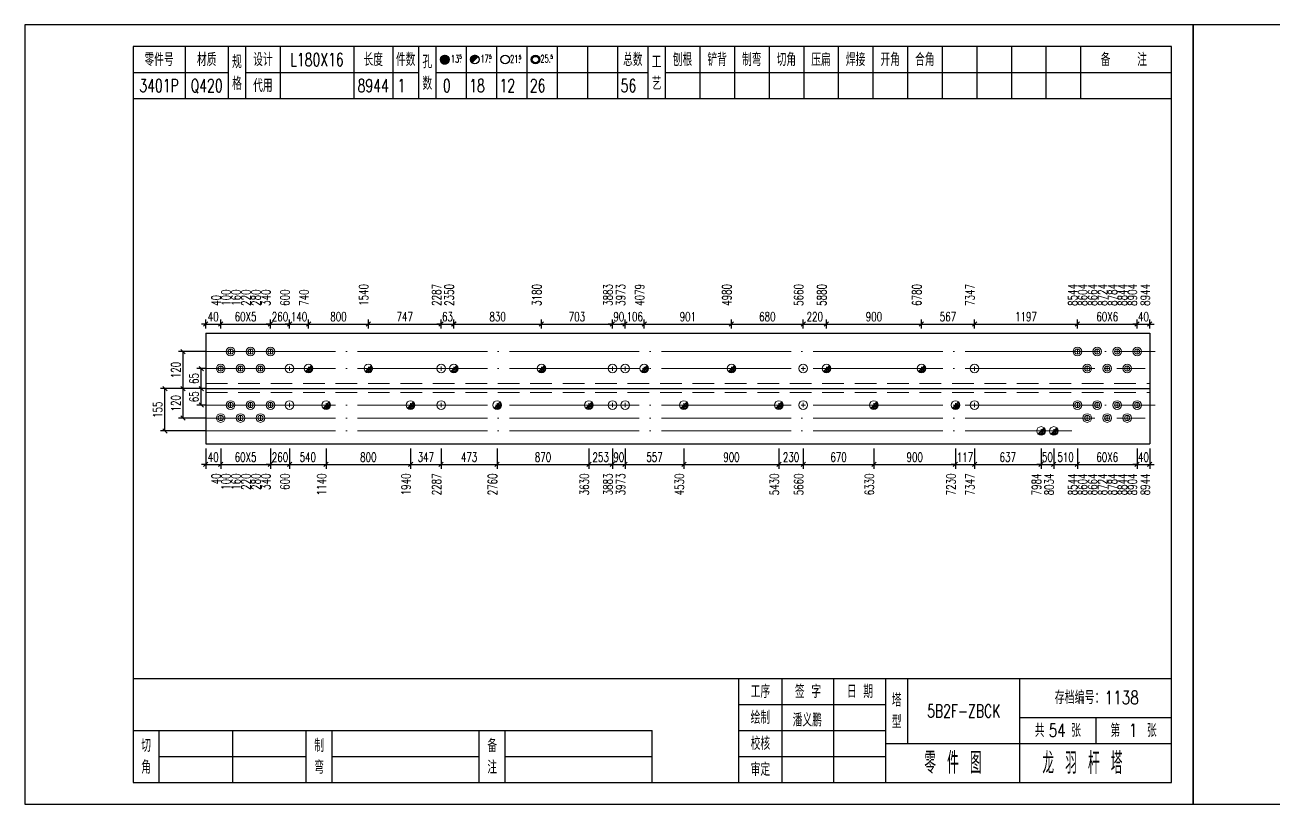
# Model space of a CAD drawing. Header units: millimetres. Extents: x 0 to 30240, y -10896 to -1348.
# Drawn here: x 0 to 288.5, y -10895.8 to -10715.8 of the extents above; entities that cross this region are included whole.
import ezdxf
from ezdxf.enums import TextEntityAlignment as Align

# ---------------------------------------------------------------- set-up
doc = ezdxf.new("R2010")
doc.units = ezdxf.units.MM
doc.header["$LTSCALE"] = 20
doc.header["$PDMODE"] = 1
doc.linetypes.add('DASHDOT2X', pattern=[1.75, 1.5, -0.125, 0, -0.125])
doc.linetypes.add('HIDDEN', pattern=[0.375, 0.25, -0.125])
for name, color, linetype, lineweight in [('1', 7, 'Continuous', 25), ('11', 3, 'Continuous', 13), ('2', 1, 'HIDDEN', 13), ('5', 1, 'Continuous', 13), ('7', 2, 'DASHDOT2X', 13)]:
    doc.layers.add(name, color=color, linetype=linetype, lineweight=lineweight)
doc.styles.get("Standard").update_dxf_attribs({"font": 'simplex', "width": 0.7, "bigfont": 'gbhzfs.shx'})
doc.styles.add('SYMBOL_TXT', font='txt.shx', dxfattribs={"width": 0.6})
doc.styles.add('TITLE_TXT', font='simplex.shx', dxfattribs={"width": 0.75, "height": 2.5, "bigfont": 'gbhzfs.shx'})
doc.dimstyles.get("Standard").update_dxf_attribs({"dimtxt": 2.1, "dimasz": 1, "dimexe": 1.05, "dimexo": 0, "dimgap": 0.63, "dimtad": 1, "dimzin": 0, "dimdsep": 46, "dimtxsty": 'standard', "dimblk": 'OBLIQUE', "dimblk1": 'OBLIQUE', "dimblk2": 'OBLIQUE', "dimcen": 0.09, "dimadec": 0, "dimazin": 0, "dimtfac": 1, "dimtdec": 1, "dimtix": 1, "dimtmove": 0, "dimatfit": 3, "dimfxl": 0, "dimtolj": 1, "dimtzin": 0, "dimarcsym": 0})
pattern_1 = [(0, (-3, 0), (0, 0.0125), [])]

# ---------------------------------------------------------------- blocks, each defined once
blk = doc.blocks.new('M12_HOLE')
h = blk.add_hatch()
h.set_pattern_fill('LINE', scale=0.1, style=0)
h.set_pattern_definition(pattern_1)
h.paths.add_polyline_path([(-5, 0, 1), (-1, 0, 1)])
at = {"color": 7}
blk.add_circle((-3, 0), 2, dxfattribs=at)
at = {"color": 7, "attachment_point": 1, "style": 'SYMBOL_TXT'}
for s, insert, char_height, width in [('13\\f??|b0|i0|c0|p54;.', (-0.12, 2.11), 3.5, 5.7075), ('5', (3.74, 2.26), 1.8, 2.9309)]:
    blk.add_mtext(s, dxfattribs=dict(at, insert=insert, char_height=char_height, width=width))
blk = doc.blocks.new('M16_HOLE')
h = blk.add_hatch()
h.set_pattern_fill('LINE', scale=0.1, style=0)
h.set_pattern_definition(pattern_1)
h.paths.add_polyline_path([(-1.59, 1.41, 0.668179), (-5, 0, 0.198912), (-4.41, -1.41)])
at = {"color": 7}
blk.add_circle((-3, 0), 2, dxfattribs=at)
at = {"color": 7, "attachment_point": 1, "style": 'SYMBOL_TXT'}
for s, insert, char_height, width in [('17.', (-0.44, 2.13), 3.5, 6.3164), ('5', (3.56, 2.25), 1.8, 1.822)]:
    blk.add_mtext(s, dxfattribs=dict(at, insert=insert, char_height=char_height, width=width))
blk = doc.blocks.new('M20_HOLE')
at = {"color": 7}
blk.add_circle((-3, 0), 2, dxfattribs=at)
at = {"color": 7, "attachment_point": 1, "style": 'SYMBOL_TXT'}
for s, insert, char_height, width in [('21.', (-0.69, 2.01), 3.5, 6.0735), ('5', (3.32, 2.01), 1.8, 1.4576)]:
    blk.add_mtext(s, dxfattribs=dict(at, insert=insert, char_height=char_height, width=width))
blk = doc.blocks.new('M24_HOLE')
at = {"color": 7}
for radius in [2, 1.5]:
    blk.add_circle((-3, 0), radius, dxfattribs=at)
at = {"color": 7, "attachment_point": 1, "style": 'SYMBOL_TXT'}
for s, insert, char_height, width in [('25.', (-0.69, 2.13), 3.5, 2.4294), ('5', (3.93, 2.25), 1.8, 1.9435)]:
    blk.add_mtext(s, dxfattribs=dict(at, insert=insert, char_height=char_height, width=width))
blk = doc.blocks.new('JgCard')
for p, q in [((270, 180), (0, 180)), ((0, 180), (0, 0)), ((270, 0), (270, 180)), ((265, 175), (25, 175)), ((25, 175), (25, 5)), ((37, 175), (37, 163)), ((47, 175), (47, 163)), ((51, 175), (51, 163)), ((59, 175), (59, 163)), ((76, 175), (76, 163)), ((85, 175), (85, 163)), ((91, 175), (91, 163)), ((95, 175), (95, 163)), ((102, 175), (102, 163)), ((109, 175), (109, 163)), ((116, 175), (116, 163)), ((123, 175), (123, 163)), ((130, 175), (130, 163)), ((137, 175), (137, 163)), ((144, 175), (144, 163)), ((148, 175), (148, 163)), ((156, 175), (156, 163)), ((164, 175), (164, 163)), ((172, 175), (172, 163)), ((180, 175), (180, 163)), ((188, 175), (188, 163)), ((196, 175), (196, 163)), ((204, 175), (204, 163)), ((212, 175), (212, 163)), ((220, 175), (220, 163)), ((228, 175), (228, 163)), ((236, 175), (236, 163)), ((244, 175), (244, 163)), ((265, 5), (265, 175)), ((25, 169), (47, 169)), ((51, 169), (91, 169)), ((95, 169), (144, 169)), ((148, 169), (265, 169)), ((25, 163), (265, 163)), ((25, 29), (265, 29)), ((165, 5), (165, 29)), ((175, 5), (175, 29)), ((187, 5), (187, 29)), ((199, 5), (199, 29)), ((204, 29), (204, 14)), ((230, 5), (230, 29)), ((165, 23), (199, 23)), ((230, 20), (265, 20)), ((247.5, 20), (247.5, 14)), ((25, 17), (145, 17)), ((31, 5), (31, 17)), ((48, 17), (48, 5)), ((65, 5), (65, 17)), ((71, 5), (71, 17)), ((105, 5), (105, 17)), ((111, 5), (111, 17)), ((145, 5), (145, 17)), ((165, 17), (199, 17)), ((199, 14), (265, 14)), ((31, 11), (65, 11)), ((71, 11), (105, 11)), ((111, 11), (145, 11)), ((165, 11), (199, 11)), ((25, 5), (265, 5)), ((0, 0), (270, 0))]:
    blk.add_line(p, q)
blk.add_lwpolyline([(96.03, 171.99, -1), (98.03, 171.99, -1)], format="xyb", close=True)
blk.add_point((145, 96))
at = {"xscale": 0.5, "yscale": 0.5, "zscale": 0.5}
for name, p in [('M12_HOLE', (98.53, 171.99)), ('M16_HOLE', (105.5, 172)), ('M24_HOLE', (119.5, 172)), ('M20_HOLE', (112.5, 172))]:
    blk.add_blockref(name, p, dxfattribs=at)
at = {"style": 'TITLE_TXT', "width": 0.75}
for s, height, p in [('存档编号：1138', 3.076, (238.02, 23.07)), ('潘义鹏', 3, (177.45, 17.91)), ('龙 羽 杆 塔', 5, (235.17, 6.97))]:
    blk.add_text(s, height=height, dxfattribs=at).set_placement(p)
at = {"attachment_point": 5, "style": 'TITLE_TXT'}
for s, insert, char_height, width in [('零件号', (31, 172), 3, 15), ('材质', (42, 172), 3, 8), ('设计', (55, 172), 3, 8), ('长度', (80.5, 172), 3, 8), ('件数', (88, 172), 3, 6), ('总数', (140.5, 172), 3, 7), ('刨根', (152, 172), 3, 8), ('铲背', (160, 172), 3, 8), ('制弯', (168, 172), 3, 8), ('切角', (176, 172), 3, 8), ('压扁', (184, 172), 3, 8), ('焊接', (192, 172), 3, 8), ('开角', (200, 172), 3, 8), ('合角', (208, 172), 3, 8), ('备    注', (254, 172), 3, 22), ('规格', (49, 169), 3, 4), ('孔数', (93, 169), 3, 4), ('工\\P艺', (146, 169), 3, 4), ('代用', (55, 166), 3, 8), ('工序', (170, 26), 3, 10), ('签 字', (181, 26), 3, 12), ('日 期', (193, 26), 3, 12), ('塔\\P型', (201.5, 21.5), 3, 5), ('绘制', (170, 20), 3, 10), ('共    张', (238.75, 17), 3, 17.5), ('第    张', (256.25, 17), 3, 17.5), ('切\\P角', (28, 11), 3, 6), ('制\\P弯', (68, 11), 3, 6), ('备\\P注', (108, 11), 3, 6), ('校核', (170, 14), 3, 10), ('零 件 图', (214.5, 9.5), 5, 31), ('审定', (170, 8), 3, 10)]:
    blk.add_mtext(s, dxfattribs=dict(at, insert=insert, char_height=char_height, width=width))
blk = doc.blocks.new('M24')
for p, q in [((-0.6, 0), (0.6, 0)), ((0, -0.6), (0, 0.6))]:
    blk.add_line(p, q)
for radius in [1, 0.6]:
    blk.add_circle((0, 0), radius)
blk = doc.blocks.new('M20')
for p, q in [((-0.5, 0), (0.5, 0)), ((0, -0.5), (0, 0.5))]:
    blk.add_line(p, q)
blk.add_circle((0, 0), 1)
blk = doc.blocks.new('M16')
for p, q in [((-0.71, -0.71), (0.71, 0.71)), ((-0.4, 0), (0.4, 0)), ((0, 0.4), (0, -0.4))]:
    blk.add_line(p, q)
blk.add_circle((0, 0), 1)
for radius in [0.8, 0.6, 0.4, 0.2]:
    blk.add_arc((0, 0), radius, 225, 45)
blk = doc.blocks.new('_Oblique')
at = {"color": 0, "linetype": 'ByBlock', "lineweight": -2}
blk.add_line((-0.5, -0.5), (0.5, 0.5), dxfattribs=at)
blk = doc.blocks.new('*D4143')
at = {"layer": '11', "color": 0, "lineweight": -2}
for p, q in [((41.8, -10813.7), (41.8, -10818.42)), ((45.24, -10813.7), (45.24, -10818.42)), ((41.8, -10817.37), (40.8, -10817.37)), ((41.8, -10817.37), (45.24, -10817.37)), ((45.24, -10817.37), (46.24, -10817.37))]:
    blk.add_line(p, q, dxfattribs=at)
at = {"layer": 'Defpoints', "color": 0}
for p in [(41.8, -10813.7), (45.24, -10813.7), (45.24, -10817.37)]:
    blk.add_point(p, dxfattribs=at)
at = {"layer": '11', "color": 0, "lineweight": -2}
blk.add_blockref('_Oblique', (41.8, -10817.37), dxfattribs=at)
at = {"layer": '11', "color": 0, "lineweight": -2, "rotation": 180}
blk.add_blockref('_Oblique', (45.24, -10817.37), dxfattribs=at)
at = {"layer": '11', "color": 0, "insert": (43.52, -10815.69), "char_height": 2.1, "attachment_point": 5}
blk.add_mtext('\\A1;40', dxfattribs=at)
blk = doc.blocks.new('*D4145')
at = {"layer": '11', "color": 0, "lineweight": -2}
for p, q in [((56.74, -10813.7), (56.74, -10818.42)), ((61.15, -10813.7), (61.15, -10818.42)), ((56.74, -10817.37), (55.74, -10817.37)), ((56.74, -10817.37), (61.15, -10817.37)), ((61.15, -10817.37), (62.15, -10817.37))]:
    blk.add_line(p, q, dxfattribs=at)
at = {"layer": 'Defpoints', "color": 0}
for p in [(56.74, -10813.7), (61.15, -10813.7), (61.15, -10817.37)]:
    blk.add_point(p, dxfattribs=at)
at = {"layer": '11', "color": 0, "lineweight": -2}
blk.add_blockref('_Oblique', (56.74, -10817.37), dxfattribs=at)
at = {"layer": '11', "color": 0, "lineweight": -2, "rotation": 180}
blk.add_blockref('_Oblique', (61.15, -10817.37), dxfattribs=at)
at = {"layer": '11', "color": 0, "insert": (58.95, -10815.69), "char_height": 2.1, "attachment_point": 5}
blk.add_mtext('\\A1;260', dxfattribs=at)
blk = doc.blocks.new('*D4152')
at = {"layer": '11', "color": 0, "lineweight": -2}
for p, q in [((135.79, -10813.7), (135.79, -10818.42)), ((138.73, -10813.7), (138.73, -10818.42)), ((135.79, -10817.37), (134.79, -10817.37)), ((135.79, -10817.37), (138.73, -10817.37)), ((138.73, -10817.37), (139.73, -10817.37))]:
    blk.add_line(p, q, dxfattribs=at)
at = {"layer": 'Defpoints', "color": 0}
for p in [(135.79, -10813.7), (138.73, -10813.7), (138.73, -10817.37)]:
    blk.add_point(p, dxfattribs=at)
at = {"layer": '11', "color": 0, "lineweight": -2}
blk.add_blockref('_Oblique', (135.79, -10817.37), dxfattribs=at)
at = {"layer": '11', "color": 0, "lineweight": -2, "rotation": 180}
blk.add_blockref('_Oblique', (138.73, -10817.37), dxfattribs=at)
at = {"layer": '11', "color": 0, "insert": (137.26, -10815.69), "char_height": 2.1, "attachment_point": 5}
blk.add_mtext('\\A1;90', dxfattribs=at)
blk = doc.blocks.new('*D4158')
at = {"layer": '11', "color": 0, "lineweight": -2}
for p, q in [((215.09, -10813.7), (215.09, -10818.42)), ((219.5, -10813.7), (219.5, -10818.42)), ((215.09, -10817.37), (214.09, -10817.37)), ((215.09, -10817.37), (219.5, -10817.37)), ((219.5, -10817.37), (220.5, -10817.37))]:
    blk.add_line(p, q, dxfattribs=at)
at = {"layer": 'Defpoints', "color": 0}
for p in [(215.09, -10813.7), (219.5, -10813.7), (219.5, -10817.37)]:
    blk.add_point(p, dxfattribs=at)
at = {"layer": '11', "color": 0, "lineweight": -2}
blk.add_blockref('_Oblique', (215.09, -10817.37), dxfattribs=at)
at = {"layer": '11', "color": 0, "lineweight": -2, "rotation": 180}
blk.add_blockref('_Oblique', (219.5, -10817.37), dxfattribs=at)
at = {"layer": '11', "color": 0, "insert": (217.29, -10815.69), "char_height": 2.1, "attachment_point": 5}
blk.add_mtext('\\A1;117', dxfattribs=at)
blk = doc.blocks.new('*D4160')
at = {"layer": '11', "color": 0, "lineweight": -2}
for p, q in [((234.87, -10813.7), (234.87, -10818.42)), ((237.81, -10813.7), (237.81, -10818.42)), ((234.87, -10817.37), (233.87, -10817.37)), ((234.87, -10817.37), (237.81, -10817.37)), ((237.81, -10817.37), (238.81, -10817.37))]:
    blk.add_line(p, q, dxfattribs=at)
at = {"layer": 'Defpoints', "color": 0}
for p in [(234.87, -10813.7), (237.81, -10813.7), (237.81, -10817.37)]:
    blk.add_point(p, dxfattribs=at)
at = {"layer": '11', "color": 0, "lineweight": -2}
blk.add_blockref('_Oblique', (234.87, -10817.37), dxfattribs=at)
at = {"layer": '11', "color": 0, "lineweight": -2, "rotation": 180}
blk.add_blockref('_Oblique', (237.81, -10817.37), dxfattribs=at)
at = {"layer": '11', "color": 0, "insert": (236.34, -10815.69), "char_height": 2.1, "attachment_point": 5}
blk.add_mtext('\\A1;50', dxfattribs=at)
blk = doc.blocks.new('*D4163')
at = {"layer": '11', "color": 0, "lineweight": -2}
for p, q in [((257.06, -10813.7), (257.06, -10818.42)), ((260, -10813.7), (260, -10818.42)), ((257.06, -10817.37), (256.06, -10817.37)), ((257.06, -10817.37), (260, -10817.37)), ((260, -10817.37), (261, -10817.37))]:
    blk.add_line(p, q, dxfattribs=at)
at = {"layer": 'Defpoints', "color": 0}
for p in [(257.06, -10813.7), (260, -10813.7), (260, -10817.37)]:
    blk.add_point(p, dxfattribs=at)
at = {"layer": '11', "color": 0, "lineweight": -2}
blk.add_blockref('_Oblique', (257.06, -10817.37), dxfattribs=at)
at = {"layer": '11', "color": 0, "lineweight": -2, "rotation": 180}
blk.add_blockref('_Oblique', (260, -10817.37), dxfattribs=at)
at = {"layer": '11', "color": 0, "insert": (258.53, -10815.69), "char_height": 2.1, "attachment_point": 5}
blk.add_mtext('\\A1;40', dxfattribs=at)
blk = doc.blocks.new('*D4164')
at = {"layer": '11', "color": 0, "lineweight": -2}
for p, q in [((41.8, -10784.93), (40.8, -10784.93)), ((41.8, -10785.98), (41.8, -10783.88)), ((41.8, -10784.93), (45.24, -10784.93)), ((45.24, -10785.98), (45.24, -10783.88)), ((45.24, -10784.93), (46.24, -10784.93))]:
    blk.add_line(p, q, dxfattribs=at)
at = {"layer": 'Defpoints', "color": 0}
for p in [(41.8, -10785.98), (45.24, -10784.93), (45.24, -10785.98)]:
    blk.add_point(p, dxfattribs=at)
at = {"layer": '11', "color": 0, "lineweight": -2}
blk.add_blockref('_Oblique', (41.8, -10784.93), dxfattribs=at)
at = {"layer": '11', "color": 0, "lineweight": -2, "rotation": 180}
blk.add_blockref('_Oblique', (45.24, -10784.93), dxfattribs=at)
at = {"layer": '11', "color": 0, "insert": (43.52, -10783.25), "char_height": 2.1, "attachment_point": 5}
blk.add_mtext('\\A1;40', dxfattribs=at)
blk = doc.blocks.new('*D4166')
at = {"layer": '11', "color": 0, "lineweight": -2}
for p, q in [((56.74, -10784.93), (55.74, -10784.93)), ((56.74, -10785.98), (56.74, -10783.88)), ((56.74, -10784.93), (61.15, -10784.93)), ((61.15, -10785.98), (61.15, -10783.88)), ((61.15, -10784.93), (62.15, -10784.93))]:
    blk.add_line(p, q, dxfattribs=at)
at = {"layer": 'Defpoints', "color": 0}
for p in [(56.74, -10785.98), (61.15, -10784.93), (61.15, -10785.98)]:
    blk.add_point(p, dxfattribs=at)
at = {"layer": '11', "color": 0, "lineweight": -2}
blk.add_blockref('_Oblique', (56.74, -10784.93), dxfattribs=at)
at = {"layer": '11', "color": 0, "lineweight": -2, "rotation": 180}
blk.add_blockref('_Oblique', (61.15, -10784.93), dxfattribs=at)
at = {"layer": '11', "color": 0, "insert": (58.95, -10783.25), "char_height": 2.1, "attachment_point": 5}
blk.add_mtext('\\A1;260', dxfattribs=at)
blk = doc.blocks.new('*D4167')
at = {"layer": '11', "color": 0, "lineweight": -2}
for p, q in [((61.15, -10784.93), (60.15, -10784.93)), ((61.15, -10785.98), (61.15, -10783.88)), ((61.15, -10784.93), (65.56, -10784.93)), ((65.56, -10785.98), (65.56, -10783.88)), ((65.56, -10784.93), (66.56, -10784.93))]:
    blk.add_line(p, q, dxfattribs=at)
at = {"layer": 'Defpoints', "color": 0}
for p in [(61.15, -10785.98), (65.56, -10784.93), (65.56, -10785.98)]:
    blk.add_point(p, dxfattribs=at)
at = {"layer": '11', "color": 0, "lineweight": -2}
blk.add_blockref('_Oblique', (61.15, -10784.93), dxfattribs=at)
at = {"layer": '11', "color": 0, "lineweight": -2, "rotation": 180}
blk.add_blockref('_Oblique', (65.56, -10784.93), dxfattribs=at)
at = {"layer": '11', "color": 0, "insert": (63.35, -10783.25), "char_height": 2.1, "attachment_point": 5}
blk.add_mtext('\\A1;140', dxfattribs=at)
blk = doc.blocks.new('*D4170')
at = {"layer": '11', "color": 0, "lineweight": -2}
for p, q in [((96.19, -10784.93), (95.19, -10784.93)), ((96.19, -10785.98), (96.19, -10783.88)), ((96.19, -10784.93), (99.13, -10784.93)), ((99.13, -10785.98), (99.13, -10783.88)), ((99.13, -10784.93), (100.13, -10784.93))]:
    blk.add_line(p, q, dxfattribs=at)
at = {"layer": 'Defpoints', "color": 0}
for p in [(96.19, -10785.98), (99.13, -10784.93), (99.13, -10785.98)]:
    blk.add_point(p, dxfattribs=at)
at = {"layer": '11', "color": 0, "lineweight": -2}
blk.add_blockref('_Oblique', (96.19, -10784.93), dxfattribs=at)
at = {"layer": '11', "color": 0, "lineweight": -2, "rotation": 180}
blk.add_blockref('_Oblique', (99.13, -10784.93), dxfattribs=at)
at = {"layer": '11', "color": 0, "insert": (97.66, -10783.25), "char_height": 2.1, "attachment_point": 5}
blk.add_mtext('\\A1;63', dxfattribs=at)
blk = doc.blocks.new('*D4173')
at = {"layer": '11', "color": 0, "lineweight": -2}
for p, q in [((135.79, -10784.93), (134.79, -10784.93)), ((135.79, -10785.98), (135.79, -10783.88)), ((135.79, -10784.93), (138.73, -10784.93)), ((138.73, -10785.98), (138.73, -10783.88)), ((138.73, -10784.93), (139.73, -10784.93))]:
    blk.add_line(p, q, dxfattribs=at)
at = {"layer": 'Defpoints', "color": 0}
for p in [(135.79, -10785.98), (138.73, -10784.93), (138.73, -10785.98)]:
    blk.add_point(p, dxfattribs=at)
at = {"layer": '11', "color": 0, "lineweight": -2}
blk.add_blockref('_Oblique', (135.79, -10784.93), dxfattribs=at)
at = {"layer": '11', "color": 0, "lineweight": -2, "rotation": 180}
blk.add_blockref('_Oblique', (138.73, -10784.93), dxfattribs=at)
at = {"layer": '11', "color": 0, "insert": (137.26, -10783.25), "char_height": 2.1, "attachment_point": 5}
blk.add_mtext('\\A1;90', dxfattribs=at)
blk = doc.blocks.new('*D4174')
at = {"layer": '11', "color": 0, "lineweight": -2}
for p, q in [((138.73, -10784.93), (137.73, -10784.93)), ((138.73, -10785.98), (138.73, -10783.88)), ((138.73, -10784.93), (143.14, -10784.93)), ((143.14, -10785.98), (143.14, -10783.88)), ((143.14, -10784.93), (144.14, -10784.93))]:
    blk.add_line(p, q, dxfattribs=at)
at = {"layer": 'Defpoints', "color": 0}
for p in [(138.73, -10785.98), (143.14, -10784.93), (143.14, -10785.98)]:
    blk.add_point(p, dxfattribs=at)
at = {"layer": '11', "color": 0, "lineweight": -2}
blk.add_blockref('_Oblique', (138.73, -10784.93), dxfattribs=at)
at = {"layer": '11', "color": 0, "lineweight": -2, "rotation": 180}
blk.add_blockref('_Oblique', (143.14, -10784.93), dxfattribs=at)
at = {"layer": '11', "color": 0, "insert": (140.94, -10783.25), "char_height": 2.1, "attachment_point": 5}
blk.add_mtext('\\A1;106', dxfattribs=at)
blk = doc.blocks.new('*D4182')
at = {"layer": '11', "color": 0, "lineweight": -2}
for p, q in [((257.06, -10784.93), (256.06, -10784.93)), ((257.06, -10785.98), (257.06, -10783.88)), ((257.06, -10784.93), (260, -10784.93)), ((260, -10785.98), (260, -10783.88)), ((260, -10784.93), (261, -10784.93))]:
    blk.add_line(p, q, dxfattribs=at)
at = {"layer": 'Defpoints', "color": 0}
for p in [(257.06, -10785.98), (260, -10784.93), (260, -10785.98)]:
    blk.add_point(p, dxfattribs=at)
at = {"layer": '11', "color": 0, "lineweight": -2}
blk.add_blockref('_Oblique', (257.06, -10784.93), dxfattribs=at)
at = {"layer": '11', "color": 0, "lineweight": -2, "rotation": 180}
blk.add_blockref('_Oblique', (260, -10784.93), dxfattribs=at)
at = {"layer": '11', "color": 0, "insert": (258.53, -10783.25), "char_height": 2.1, "attachment_point": 5}
blk.add_mtext('\\A1;40', dxfattribs=at)

msp = doc.modelspace()

# ---------------------------------------------------------------- linework, layer by layer
at = {"layer": '1'}
for p, q in [((41.8, -10787.026), (41.8, -10812.646)), ((41.8, -10787.026), (260, -10787.026)), ((260, -10787.026), (260, -10812.646)), ((41.8, -10799.836), (260, -10799.836)), ((41.8, -10812.646), (260, -10812.646))]:
    msp.add_line(p, q, dxfattribs=at)
at = {"layer": '2'}
for p, q in [((41.8, -10798.697), (260, -10798.697)), ((41.8, -10800.774), (260, -10800.774))]:
    msp.add_line(p, q, dxfattribs=at)
at = {"layer": '7'}
for p, q in [((41.8, -10791.296), (261.26, -10791.296)), ((41.8, -10795.21), (258.96, -10795.21)), ((41.8, -10803.646), (261.26, -10803.646)), ((41.8, -10806.646), (258.96, -10806.646)), ((41.8, -10809.646), (242.009, -10809.646))]:
    msp.add_line(p, q, dxfattribs=at)

# ---------------------------------------------------------------- block references
at = {"layer": '1'}
for p in [(0, -10895.836), (270, -10895.836)]:
    msp.add_blockref('JgCard', p, dxfattribs=at)
at = {"layer": '5'}
for name, p in [('M24', (47.54, -10791.296)), ('M24', (52.14, -10791.296)), ('M24', (56.74, -10791.296)), ('M24', (243.26, -10791.296)), ('M24', (247.86, -10791.296)), ('M24', (252.46, -10791.296)), ('M24', (257.06, -10791.296)), ('M24', (45.24, -10795.21)), ('M24', (49.84, -10795.21)), ('M24', (54.44, -10795.21)), ('M20', (61.15, -10795.21)), ('M16', (65.56, -10795.21)), ('M16', (79.372, -10795.21)), ('M20', (96.194, -10795.21)), ('M16', (99.134, -10795.21)), ('M16', (119.384, -10795.21)), ('M20', (135.791, -10795.21)), ('M20', (138.731, -10795.21)), ('M16', (143.141, -10795.21)), ('M16', (163.299, -10795.21)), ('M20', (179.889, -10795.21)), ('M16', (185.257, -10795.21)), ('M16', (207.215, -10795.21)), ('M20', (219.498, -10795.21)), ('M24', (245.56, -10795.21)), ('M24', (250.16, -10795.21)), ('M24', (254.76, -10795.21)), ('M24', (47.54, -10803.646)), ('M24', (52.14, -10803.646)), ('M24', (56.74, -10803.646)), ('M20', (61.15, -10803.646)), ('M16', (69.613, -10803.646)), ('M16', (89.131, -10803.646)), ('M20', (96.194, -10803.646)), ('M16', (109.137, -10803.646)), ('M16', (130.363, -10803.646)), ('M20', (135.791, -10803.646)), ('M20', (138.731, -10803.646)), ('M16', (152.32, -10803.646)), ('M16', (174.278, -10803.646)), ('M20', (179.889, -10803.646)), ('M16', (196.236, -10803.646)), ('M16', (215.088, -10803.646)), ('M20', (219.498, -10803.646)), ('M24', (243.26, -10803.646)), ('M24', (247.86, -10803.646)), ('M24', (252.46, -10803.646)), ('M24', (257.06, -10803.646)), ('M24', (45.24, -10806.646)), ('M24', (49.84, -10806.646)), ('M24', (54.44, -10806.646)), ('M24', (245.56, -10806.646)), ('M24', (250.16, -10806.646)), ('M24', (254.76, -10806.646)), ('M16', (234.869, -10809.646)), ('M16', (237.809, -10809.646))]:
    msp.add_blockref(name, p, dxfattribs=at)

# ---------------------------------------------------------------- texts
at = {"style": 'TITLE_TXT', "width": 0.75}
for s, p in [('54', (236.667, -10880.296)), ('1', (255.194, -10880.299))]:
    msp.add_text(s, height=3, dxfattribs=at).set_placement(p)
at = {"layer": '1', "width": 0.7}
for s, p in [('L180X16', (67.5, -10723.836)), ('3401P', (31, -10729.836)), ('Q420', (42, -10729.836)), ('8944', (80.5, -10729.836)), ('1', (87, -10729.836)), ('0', (97.5, -10729.836)), ('18', (104.5, -10729.836)), ('12', (111.5, -10729.836)), ('26', (118.5, -10729.836)), ('56', (139.5, -10729.836))]:
    msp.add_text(s, height=3, dxfattribs=at).set_placement(p, align=Align.MIDDLE_CENTER)
for s, p in [('100', (47.54, -10780.726)), ('160', (49.84, -10780.726)), ('220', (52.14, -10780.726)), ('280', (54.44, -10780.726)), ('340', (56.74, -10780.726)), ('600', (61.15, -10780.726)), ('740', (65.546, -10780.726)), ('1540', (79.361, -10780.726)), ('2287', (96.188, -10780.726)), ('2350', (99.114, -10780.726)), ('3180', (119.373, -10780.726)), ('3883', (135.805, -10780.726)), ('3973', (138.748, -10780.726)), ('4079', (143.152, -10780.726)), ('4980', (163.289, -10780.726)), ('5660', (179.892, -10780.726)), ('5880', (185.246, -10780.726)), ('6780', (207.204, -10780.726)), ('7347', (219.491, -10780.726)), ('8544', (243.255, -10780.726)), ('8604', (245.543, -10780.726)), ('8664', (247.843, -10780.726)), ('8724', (250.143, -10780.726)), ('8784', (252.443, -10780.726)), ('8844', (254.743, -10780.726)), ('8904', (257.043, -10780.726)), ('8944', (260, -10780.726)), ('40', (45.24, -10780.726))]:
    msp.add_text(s, height=2.1, rotation=90, dxfattribs=at).set_placement(p)
for s, p in [('40', (45.24, -10819.471)), ('100', (47.54, -10819.471)), ('160', (49.84, -10819.471)), ('220', (52.14, -10819.471)), ('280', (54.44, -10819.471)), ('340', (56.74, -10819.471)), ('600', (61.15, -10819.471)), ('1140', (69.609, -10819.471)), ('1940', (89.12, -10819.471)), ('2287', (96.188, -10819.471)), ('2760', (109.126, -10819.471)), ('3630', (130.352, -10819.471)), ('3883', (135.805, -10819.471)), ('3973', (138.748, -10819.471)), ('4530', (152.312, -10819.471)), ('5430', (174.267, -10819.471)), ('5660', (179.892, -10819.471)), ('6330', (196.225, -10819.471)), ('7230', (215.08, -10819.471)), ('7347', (219.491, -10819.471)), ('7984', (234.858, -10819.471)), ('8034', (237.783, -10819.471)), ('8544', (243.255, -10819.471)), ('8604', (245.543, -10819.471)), ('8664', (247.843, -10819.471)), ('8724', (250.143, -10819.471)), ('8784', (252.443, -10819.471)), ('8844', (254.743, -10819.471)), ('8904', (257.043, -10819.471)), ('8944', (260, -10819.471))]:
    msp.add_text(s, height=2.1, rotation=90, dxfattribs=at).set_placement(p, align=Align.RIGHT)
at = {"layer": '1', "insert": (217, -10874.336), "char_height": 3, "width": 26, "attachment_point": 5}
msp.add_mtext('5B2F-ZBCK', dxfattribs=at)

# ---------------------------------------------------------------- dimensions: what is measured, and where the dimension line sits
at = {"layer": '1'}
for base, p1, p2, text in [((36.55, -10791.296), (41.75, -10799.836), (41.75, -10791.296), '120'), ((40.75, -10795.21), (41.75, -10799.836), (41.75, -10795.21), '65'), ((32.35, -10799.836), (41.75, -10809.646), (41.75, -10799.836), '155'), ((36.55, -10799.836), (41.75, -10806.646), (41.75, -10799.836), '120'), ((40.75, -10799.836), (41.75, -10803.646), (41.75, -10799.836), '65')]:
    msp.add_linear_dim(base=base, p1=p1, p2=p2, angle=90, text=text, dimstyle='standard', dxfattribs=at).render()
at = {"layer": '11'}
for base, p1, p2, text, picture, middle in [((45.24, -10784.926), (41.8, -10785.976), (45.24, -10785.976), '40', '*D4164', (43.52, -10783.246)), ((61.15, -10784.926), (56.74, -10785.976), (61.15, -10785.976), '260', '*D4166', (58.945, -10783.246)), ((65.56, -10784.926), (61.15, -10785.976), (65.56, -10785.976), '140', '*D4167', (63.355, -10783.246)), ((99.134, -10784.926), (96.194, -10785.976), (99.134, -10785.976), '63', '*D4170', (97.664, -10783.246)), ((138.731, -10784.926), (135.791, -10785.976), (138.731, -10785.976), '90', '*D4173', (137.261, -10783.246)), ((143.141, -10784.926), (138.731, -10785.976), (143.141, -10785.976), '106', '*D4174', (140.936, -10783.246)), ((260, -10784.926), (257.06, -10785.976), (260, -10785.976), '40', '*D4182', (258.53, -10783.246)), ((45.24, -10817.371), (41.8, -10813.696), (45.24, -10813.696), '40', '*D4143', (43.52, -10815.691)), ((61.15, -10817.371), (56.74, -10813.696), (61.15, -10813.696), '260', '*D4145', (58.945, -10815.691)), ((138.731, -10817.371), (135.791, -10813.696), (138.731, -10813.696), '90', '*D4152', (137.261, -10815.691)), ((219.498, -10817.371), (215.088, -10813.696), (219.498, -10813.696), '117', '*D4158', (217.293, -10815.691)), ((237.809, -10817.371), (234.869, -10813.696), (237.809, -10813.696), '50', '*D4160', (236.339, -10815.691)), ((260, -10817.371), (257.06, -10813.696), (260, -10813.696), '40', '*D4163', (258.53, -10815.691))]:
    dim = msp.add_linear_dim(base=base, p1=p1, p2=p2, text=text, dimstyle='standard', dxfattribs=at)
    dim.commit()
    dim.dimension.update_dxf_attribs({"geometry": picture, "text_midpoint": middle})
for base, p1, p2, text in [((56.74, -10784.926), (45.24, -10785.976), (56.74, -10785.976), '60X5'), ((79.372, -10784.926), (65.56, -10785.976), (79.372, -10785.976), '800'), ((96.194, -10784.926), (79.372, -10785.976), (96.194, -10785.976), '747'), ((119.384, -10784.926), (99.134, -10785.976), (119.384, -10785.976), '830'), ((135.791, -10784.926), (119.384, -10785.976), (135.791, -10785.976), '703'), ((163.299, -10784.926), (143.141, -10785.976), (163.299, -10785.976), '901'), ((179.889, -10784.926), (163.299, -10785.976), (179.889, -10785.976), '680'), ((185.257, -10784.926), (179.889, -10785.976), (185.257, -10785.976), '220'), ((207.215, -10784.926), (185.257, -10785.976), (207.215, -10785.976), '900'), ((219.498, -10784.926), (207.215, -10785.976), (219.498, -10785.976), '567'), ((243.26, -10784.926), (219.498, -10785.976), (243.26, -10785.976), '1197'), ((257.06, -10784.926), (243.26, -10785.976), (257.06, -10785.976), '60X6'), ((56.74, -10817.371), (45.24, -10813.696), (56.74, -10813.696), '60X5'), ((69.613, -10817.371), (61.15, -10813.696), (69.613, -10813.696), '540'), ((89.131, -10817.371), (69.613, -10813.696), (89.131, -10813.696), '800'), ((96.194, -10817.371), (89.131, -10813.696), (96.194, -10813.696), '347'), ((109.137, -10817.371), (96.194, -10813.696), (109.137, -10813.696), '473'), ((130.363, -10817.371), (109.137, -10813.696), (130.363, -10813.696), '870'), ((135.791, -10817.371), (130.363, -10813.696), (135.791, -10813.696), '253'), ((152.32, -10817.371), (138.731, -10813.696), (152.32, -10813.696), '557'), ((174.278, -10817.371), (152.32, -10813.696), (174.278, -10813.696), '900'), ((179.889, -10817.371), (174.278, -10813.696), (179.889, -10813.696), '230'), ((196.236, -10817.371), (179.889, -10813.696), (196.236, -10813.696), '670'), ((215.088, -10817.371), (196.236, -10813.696), (215.088, -10813.696), '900'), ((234.869, -10817.371), (219.498, -10813.696), (234.869, -10813.696), '637'), ((243.26, -10817.371), (237.809, -10813.696), (243.26, -10813.696), '510'), ((257.06, -10817.371), (243.26, -10813.696), (257.06, -10813.696), '60X6')]:
    msp.add_linear_dim(base=base, p1=p1, p2=p2, text=text, dimstyle='standard', dxfattribs=at).render()

doc.saveas('drawing.dxf')
